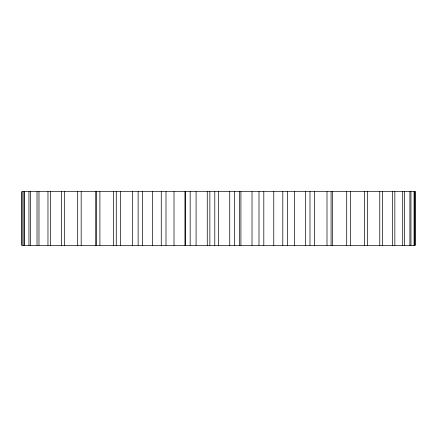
<?xml version="1.0" encoding="UTF-8"?>
<svg xmlns="http://www.w3.org/2000/svg" width="437" height="437" viewBox="0 0 437 437"><rect width="100%" height="100%" fill="white"/><g stroke="black" fill="none" stroke-linecap="round" stroke-linejoin="round"><path stroke-width="0.66" d="M414.997 191.668L414.997 245.332M414.527 191.668L414.527 245.332M414.063 191.668L414.063 245.332M410.971 191.668L410.971 245.332M409.895 191.668L409.895 245.332M404.378 191.668L404.378 245.332M402.706 191.668L402.706 245.332M394.851 191.668L394.851 245.332M392.617 191.668L392.617 245.332M382.544 191.668L382.544 245.332M379.775 191.668L379.775 245.332M367.654 191.668L367.654 245.332M364.392 191.668L364.392 245.332M350.408 191.668L350.408 245.332M346.71 191.668L346.71 245.332M332.524 191.668L332.524 245.332M331.082 191.668L331.082 245.332M327.007 191.668L327.007 245.332M314.35 191.668L314.35 245.332M309.98 191.668L309.98 245.332M305.589 191.668L305.589 245.332M294.664 191.668L294.664 245.332M287.437 191.668L287.437 245.332M282.799 191.668L282.799 245.332M273.775 191.668L273.775 245.332M263.806 191.668L263.806 245.332M258.999 191.668L258.999 245.332M252.018 191.668L252.018 245.332M240.918 191.668L240.918 245.332M239.46 191.668L239.46 245.332M234.554 191.668L234.554 245.332M229.731 191.668L229.731 245.332M218.5 191.668L218.5 245.332M214.786 191.668L214.786 245.332M209.858 191.668L209.858 245.332M207.269 191.668L207.269 245.332M196.082 191.668L196.082 245.332M190.166 191.668L190.166 245.332M185.299 191.668L185.299 245.332M184.982 191.668L184.982 245.332M174.013 191.668L174.013 245.332M166 191.668L166 245.332M161.264 191.668L161.264 245.332M152.65 191.668L152.65 245.332M142.653 191.668L142.653 245.332M138.13 191.668L138.13 245.332M132.324 191.668L132.324 245.332M120.508 191.668L120.508 245.332M116.264 191.668L116.264 245.332M113.358 191.668L113.358 245.332M99.909 191.668L99.909 245.332M96.047 191.668L96.047 245.332M96.014 191.668L96.014 245.332M81.178 191.668L81.178 245.332M77.693 191.668L77.693 245.332M64.61 191.668L64.61 245.332M61.59 191.668L61.59 245.332M50.474 191.668L50.474 245.332M47.966 191.668L47.966 245.332M38.986 191.668L38.986 245.332M37.025 191.668L37.025 245.332M30.328 191.668L30.328 245.332M28.951 191.668L28.951 245.332M24.636 191.668L24.636 245.332M23.866 191.668L23.866 245.332M22.003 191.668L22.003 245.332M415.15 191.668L21.85 191.668L21.85 245.332L415.15 245.332L415.15 191.668"/></g></svg>
